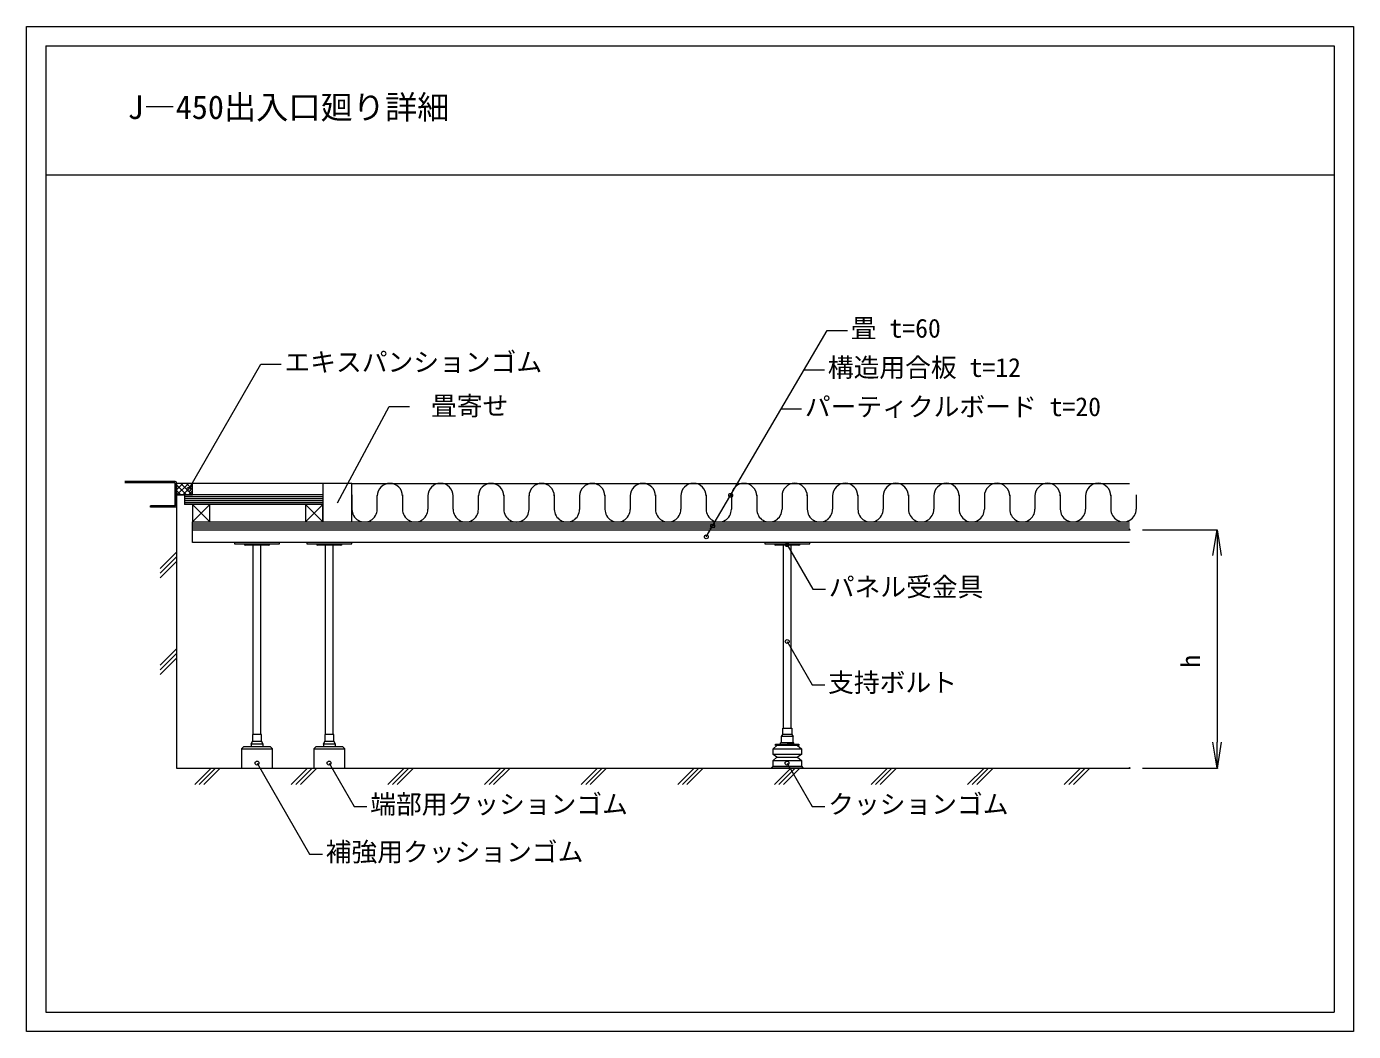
# Model space of a CAD drawing. Units: millimetres, scale not verified. Extents: x -1030 to 1030, y -780 to 780.
import ezdxf
from ezdxf.enums import TextEntityAlignment as Align

# ---------------------------------------------------------------- set-up
doc = ezdxf.new("R2010")
doc.units = ezdxf.units.MM
doc.header["$LTSCALE"] = 2
doc.header["$PDMODE"] = 32
doc.header["$PDSIZE"] = 1.6
for name, color, linetype, lineweight in [('0-0_0', 7, 'Continuous', 18), ('0-1_WAKU', 4, 'Continuous', 18), ('0-4_納まり', 7, 'Continuous', 18), ('0-5_UFG引出線', 7, 'Continuous', 9), ('0-8_UFG納まり', 7, 'Continuous', 18), ('0-9_納まり寸法', 8, 'Continuous', 18), ('0-D_畳', 7, 'Continuous', 18), ('1-2_waku2', 7, 'Continuous', 18)]:
    doc.layers.add(name, color=color, linetype=linetype, lineweight=lineweight)
doc.layers.add('0-6_納まり文字', color=7, linetype='Continuous')
doc.styles.add('ＭＳ ゴシック', font='')
doc.styles.get('ＭＳ ゴシック').set_extended_font_data('MS Gothic')

# ---------------------------------------------------------------- blocks, each defined once
blk = doc.blocks.new('出入口')
at = {"layer": '0-0_0'}
for p, q in [((-2, 3), (-80, 3)), ((-3, 1), (-80, 1)), ((-2, -35), (-2, 0)), ((0, -37), (0, 1)), ((-2, -35), (-40, -35))]:
    blk.add_line(p, q, dxfattribs=at)
blk.add_lwpolyline([(0, -37), (-40, -37), (-40, -35)], dxfattribs=at)
for centre, radius in [((-3, 0), 1), ((-2, 1), 2)]:
    blk.add_arc(centre, radius, 0, 90, dxfattribs=at)
blk = doc.blocks.new('_OPEN')
at = {"layer": '0-0_0', "lineweight": 9}
blk.add_line((0, 0), (-1, 0), dxfattribs=at)
blk.add_lwpolyline([(-1, 0.16667), (0, 0), (-1, -0.16667)], dxfattribs=at)

msp = doc.modelspace()

# ---------------------------------------------------------------- linework, layer by layer
at = {"layer": '0-0_0'}
for p, q in [((141.981, -332.212), (141.981, -322.212)), ((157.981, -319.212), (143.981, -319.212)), ((128.981, -341.212), (172.981, -341.212)), ((140.481, -334.212), (140.481, -332.212)), ((172.981, -350.212), (128.981, -350.212)), ((128.981, -359.212), (172.981, -359.212)), ((128.981, -368.212), (172.981, -368.212)), ((134.981, -354.212), (166.981, -354.212))]:
    msp.add_line(p, q, dxfattribs=at)
for points in [[(157.981, -309.212), (157.981, -319.212), (159.981, -322.212), (141.981, -322.212), (143.981, -319.212), (143.981, -309.212)], [(150.981, -334.212), (168.981, -334.212), (168.981, -336.212), (132.981, -336.212), (132.981, -334.212)]]:
    msp.add_lwpolyline(points, close=True, dxfattribs=at)
for points in [[(150.981, -332.212), (159.981, -332.212), (159.981, -322.212)], [(166.981, -336.212), (172.981, -341.212), (172.981, -350.212), (166.981, -354.212), (172.981, -359.212), (172.981, -368.212), (175.981, -371.212), (125.981, -371.212), (128.981, -368.212), (128.981, -359.212), (134.981, -354.212), (128.981, -350.212), (128.981, -341.212), (134.981, -336.212)], [(161.481, -334.212), (161.481, -332.212), (140.581, -332.212)]]:
    msp.add_lwpolyline(points, dxfattribs=at)
at = {"layer": '0-1_WAKU'}
for p, q in [((-999.962, 749.919), (1000.038, 749.919)), ((-999.962, 749.919), (-999.962, -750.081)), ((1000.038, 749.919), (1000.038, -750.081)), ((-999.962, 549.919), (1000.038, 549.919)), ((-999.962, -750.081), (1000.038, -750.081))]:
    msp.add_line(p, q, dxfattribs=at)
at = {"layer": '0-4_納まり'}
for p, q in [((-569.768, 70.788), (-797.262, 70.788)), ((-569.768, 52.788), (-797.262, 52.788)), ((-784.762, 52.788), (-784.762, 37.788)), ((-569.768, 37.788), (-784.762, 37.788)), ((-772.262, 37.788), (-745.262, 10.788)), ((-745.262, 37.788), (-772.262, 10.788)), ((-596.768, 37.788), (-569.768, 10.788)), ((-569.768, 37.788), (-596.768, 10.788)), ((-772.262, -4.212), (-772.262, 10.788)), ((-772.262, -21.212), (-772.262, -4.212)), ((702.501, -1.212), (818.241, -1.212)), ((144.981, -309.212), (144.981, -25.212)), ((156.981, -309.212), (156.981, -25.212)), ((818.241, -41.212), (818.241, -331.213)), ((702.501, -371.213), (818.241, -371.213))]:
    msp.add_line(p, q, dxfattribs=at)
for points in [[(-569.768, 10.788), (-524.768, 10.788), (-524.768, 70.788), (-569.768, 70.788)], [(-772.262, 10.788), (-745.262, 10.788), (-745.262, 37.788), (-772.262, 37.788)], [(-596.768, 10.788), (-569.768, 10.788), (-569.768, 37.788), (-596.768, 37.788)], [(115.981, -21.212), (115.981, -23.212), (185.981, -23.212), (185.981, -21.212)]]:
    msp.add_lwpolyline(points, close=True, dxfattribs=at)
msp.add_lwpolyline([(168.981, -25.212), (150.981, -25.212), (132.981, -25.212)], dxfattribs=at)
for centre, start, end in [((132.981, -23.212), 180, 270), ((168.981, -23.212), 270, 0)]:
    msp.add_arc(centre, 2, start, end, dxfattribs=at)
for p in [(682.501, -1.212), (682.501, -371.213), (818.241, -371.213)]:
    msp.add_point(p, dxfattribs=at)
at = {"layer": '0-5_UFG引出線'}
for p, q in [((25.387, -12.186), (213.2, 308.125)), ((213.2, 308.125), (244.696, 308.125)), ((177.495, 247.231), (208.991, 247.231)), ((141.79, 186.337), (173.286, 186.337)), ((150.901, -24.453), (190.525, -93.467)), ((190.525, -93.467), (210.525, -93.467)), ((150.981, -174.737), (189.513, -241.85)), ((189.513, -241.85), (209.513, -241.85)), ((-672.124, -363.46), (-590.528, -504.787)), ((-560.303, -363.46), (-521.487, -430.692)), ((150.697, -363.46), (189.513, -430.692)), ((-521.487, -430.692), (-501.487, -430.692)), ((189.513, -430.692), (209.513, -430.692)), ((-590.528, -504.787), (-570.528, -504.787))]:
    msp.add_line(p, q, dxfattribs=at)
for points in [[(-778.068, 61.518), (-666.039, 255.558), (-634.543, 255.558)], [(-547.268, 40.788), (-466.771, 189.94), (-435.275, 189.94)]]:
    msp.add_lwpolyline(points, dxfattribs=at)
for centre in [(-778.068, 61.518), (63.14, 52.201), (35.155, 4.474), (25.387, -12.186), (150.901, -24.487), (150.981, -174.737), (-672.124, -363.46), (-560.303, -363.46), (150.697, -363.46)]:
    msp.add_circle(centre, 3, dxfattribs=at)
at = {"layer": '0-8_UFG納まり'}
for p, q in [((-797.262, 70.788), (-797.262, -371.212)), ((-797.262, 60.895), (-787.369, 70.788)), ((-781.631, 52.788), (-797.262, 68.418)), ((-796.389, 52.788), (-778.389, 70.788)), ((-772.651, 52.788), (-790.651, 70.788)), ((-787.409, 52.788), (-772.262, 67.934)), ((-772.262, 61.379), (-781.671, 70.788)), ((-772.262, 70.359), (-772.691, 70.788)), ((-524.768, 70.788), (682.501, 70.788)), ((-790.612, 52.788), (-797.262, 59.438)), ((-778.428, 52.788), (-772.262, 58.954)), ((-772.262, 10.788), (682.501, 10.788)), ((-797.262, -4.212), (-797.262, -24.212)), ((-772.262, -1.212), (682.501, -1.212)), ((-797.259, -36.215), (-822.659, -61.612)), ((682.501, -21.212), (-772.262, -21.212)), ((-678.262, -319.212), (-678.262, -25.212)), ((-666.262, -319.212), (-666.262, -25.212)), ((-566.019, -319.212), (-566.019, -25.212)), ((-554.019, -319.212), (-554.019, -25.212)), ((-822.659, -68.683), (-797.259, -43.286)), ((-797.259, -50.356), (-822.659, -75.754)), ((-797.259, -186.215), (-822.659, -211.612)), ((-822.659, -218.683), (-797.259, -193.286)), ((-797.259, -200.356), (-822.659, -225.754)), ((-681.262, -334.212), (-679.262, -329.212)), ((-569.019, -334.212), (-567.019, -329.212)), ((-696.262, -341.212), (-648.262, -341.212)), ((-681.262, -334.212), (-681.262, -338.212)), ((-663.262, -334.212), (-663.262, -338.212)), ((-584.019, -341.212), (-536.019, -341.212)), ((-569.019, -334.212), (-569.019, -338.212)), ((-551.019, -334.212), (-551.019, -338.212)), ((-797.262, -371.212), (682.501, -371.212)), ((-743.523, -371.212), (-768.921, -396.612)), ((-761.85, -396.612), (-736.453, -371.212)), ((-729.382, -371.212), (-754.779, -396.612)), ((-593.523, -371.212), (-618.921, -396.612)), ((-611.85, -396.612), (-586.453, -371.212)), ((-579.382, -371.212), (-604.779, -396.612)), ((-443.523, -371.212), (-468.921, -396.612)), ((-461.85, -396.612), (-436.453, -371.212)), ((-429.382, -371.212), (-454.779, -396.612)), ((-293.523, -371.212), (-318.921, -396.612)), ((-311.85, -396.612), (-286.453, -371.212)), ((-279.382, -371.212), (-304.779, -396.612)), ((-143.523, -371.212), (-168.921, -396.612)), ((-161.85, -396.612), (-136.453, -371.212)), ((-129.382, -371.212), (-154.779, -396.612)), ((6.477, -371.212), (-18.921, -396.612)), ((-11.85, -396.612), (13.547, -371.212)), ((20.618, -371.212), (-4.779, -396.612)), ((156.477, -371.212), (131.079, -396.612)), ((138.15, -396.612), (163.547, -371.212)), ((170.618, -371.212), (145.221, -396.612)), ((306.477, -371.212), (281.079, -396.612)), ((288.15, -396.612), (313.547, -371.212)), ((320.618, -371.212), (295.221, -396.612)), ((456.477, -371.212), (431.079, -396.612)), ((438.15, -396.612), (463.547, -371.212)), ((470.618, -371.212), (445.221, -396.612)), ((588.15, -396.612), (613.547, -371.212)), ((620.618, -371.212), (595.221, -396.612))]:
    msp.add_line(p, q, dxfattribs=at)
at = {"layer": '0-8_UFG納まり', "lineweight": 9}
for p, q in [((-569.768, 49.788), (-784.762, 49.788)), ((-569.768, 46.788), (-784.762, 46.788)), ((-569.768, 43.788), (-784.762, 43.788)), ((-569.768, 40.788), (-784.762, 40.788)), ((-772.262, 7.788), (682.501, 7.788)), ((-772.262, 4.788), (682.501, 4.788)), ((-772.262, 1.788), (682.501, 1.788))]:
    msp.add_line(p, q, dxfattribs=at)
at = {"layer": '0-8_UFG納まり'}
for points in [[(-797.262, 70.788), (-797.262, 52.788), (-772.262, 52.788), (-772.262, 70.788)], [(-707.262, -21.212), (-707.262, -23.212), (-637.262, -23.212), (-637.262, -21.212)], [(-595.019, -21.212), (-595.019, -23.212), (-525.019, -23.212), (-525.019, -21.212)], [(-665.262, -329.212), (-665.262, -319.212), (-679.262, -319.212), (-679.262, -329.212)], [(-553.019, -329.212), (-553.019, -319.212), (-567.019, -319.212), (-567.019, -329.212)], [(-648.262, -371.212), (-648.262, -341.212), (-651.262, -338.212), (-693.262, -338.212), (-696.262, -341.212), (-696.262, -371.212)], [(-536.019, -371.212), (-536.019, -341.212), (-539.019, -338.212), (-581.019, -338.212), (-584.019, -341.212), (-584.019, -371.212)]]:
    msp.add_lwpolyline(points, close=True, dxfattribs=at)
for points in [[(-654.262, -25.212), (-672.262, -25.212), (-690.262, -25.212)], [(-542.019, -25.212), (-560.019, -25.212), (-578.019, -25.212)], [(-665.262, -329.212), (-663.262, -334.212), (-681.262, -334.212)], [(-553.019, -329.212), (-551.019, -334.212), (-569.019, -334.212)]]:
    msp.add_lwpolyline(points, dxfattribs=at)
for centre, start, end in [((-690.262, -23.212), 180, 270), ((-654.262, -23.212), 270, 360), ((-578.019, -23.212), 180, 270), ((-542.019, -23.212), 270, 0)]:
    msp.add_arc(centre, 2, start, end, dxfattribs=at)
at = {"layer": '0-9_納まり寸法'}
msp.add_line((606.477, -371.212), (581.079, -396.612), dxfattribs=at)
at = {"layer": '0-D_畳'}
for p, q in [((-524.768, 53.135), (-524.768, 30.444)), ((-485.496, 30.444), (-485.496, 51.717)), ((-446.223, 53.135), (-446.223, 30.444)), ((-406.951, 53.142), (-406.951, 30.451)), ((-367.678, 30.451), (-367.678, 51.724)), ((-328.405, 30.428), (-328.405, 51.701)), ((-289.132, 53.119), (-289.132, 30.428)), ((-249.86, 30.428), (-249.86, 51.701)), ((-210.587, 53.119), (-210.587, 30.428)), ((-171.314, 53.126), (-171.314, 30.435)), ((-132.042, 53.126), (-132.042, 30.435)), ((-92.769, 53.133), (-92.769, 30.442)), ((-53.497, 53.133), (-53.497, 30.442)), ((-14.224, 53.14), (-14.224, 30.449)), ((25.049, 53.141), (25.049, 30.45)), ((64.321, 53.148), (64.321, 30.457)), ((103.594, 53.148), (103.594, 30.457)), ((142.866, 53.155), (142.866, 30.464)), ((182.139, 53.155), (182.139, 30.464)), ((221.412, 53.162), (221.412, 30.471)), ((260.684, 53.163), (260.684, 30.472)), ((299.957, 53.17), (299.957, 30.479)), ((339.23, 53.17), (339.23, 30.479)), ((378.502, 53.177), (378.502, 30.486)), ((417.775, 53.177), (417.775, 30.486)), ((457.047, 53.184), (457.047, 30.493)), ((496.32, 53.185), (496.32, 30.494)), ((535.593, 53.192), (535.593, 30.501)), ((574.865, 53.192), (574.865, 30.501)), ((614.138, 53.199), (614.138, 30.508)), ((653.411, 53.199), (653.411, 30.508)), ((692.683, 53.206), (692.683, 30.515))]:
    msp.add_line(p, q, dxfattribs=at)
for centre, start, end in [((-465.859, 51.16), 0.05106, 179.948), ((-387.314, 51.167), 0.052, 179.94894), ((-308.769, 51.144), 0.05106, 179.948), ((-230.223, 51.144), 0.05106, 179.948), ((-151.678, 51.151), 0.052, 179.94894), ((-73.133, 51.159), 0.052, 179.94894), ((5.412, 51.166), 0.052, 179.94894), ((83.958, 51.173), 0.052, 179.94894), ((162.503, 51.181), 0.052, 179.94894), ((241.048, 51.188), 0.052, 179.94894), ((319.593, 51.195), 0.052, 179.94894), ((398.138, 51.203), 0.052, 179.94894), ((476.684, 51.21), 0.052, 179.94894), ((555.229, 51.217), 0.052, 179.94894), ((633.774, 51.225), 0.052, 179.94894), ((-505.132, 30.433), 179.948, 0.05106), ((-426.587, 30.44), 179.948, 0.05106), ((-348.041, 30.44), 179.94894, 0.052), ((-269.496, 30.417), 179.948, 0.05106), ((-190.951, 30.424), 179.948, 0.05106), ((-112.406, 30.431), 179.948, 0.05106), ((-33.86, 30.439), 179.948, 0.05106), ((44.685, 30.446), 179.948, 0.05106), ((123.23, 30.453), 179.948, 0.05106), ((201.775, 30.461), 179.948, 0.05106), ((280.321, 30.468), 179.948, 0.05106), ((358.866, 30.475), 179.948, 0.05106), ((437.411, 30.483), 179.948, 0.05106), ((515.956, 30.49), 179.948, 0.05106), ((594.501, 30.497), 179.948, 0.05106), ((673.047, 30.505), 179.948, 0.05106)]:
    msp.add_arc(centre, 19.636, start, end, dxfattribs=at)
at = {"layer": '1-2_waku2'}
msp.add_lwpolyline([(-1029.962, 779.919), (1030.038, 779.919), (1030.038, -780.081), (-1029.962, -780.081)], close=True, dxfattribs=at)

# ---------------------------------------------------------------- block references
at = {"layer": '0-4_納まり', "xscale": 40, "yscale": 40}
for p, rotation in [((818.241, -1.212), 90), ((818.241, -371.213), 270)]:
    msp.add_blockref('_OPEN', p, dxfattribs=dict(at, rotation=rotation))
at = {"layer": '0-8_UFG納まり'}
msp.add_blockref('出入口', (-797.262, 70.788), dxfattribs=at)

# ---------------------------------------------------------------- texts
at = {"layer": '0-4_納まり', "style": 'ＭＳ ゴシック'}
msp.add_text('h', height=29.33, rotation=90, dxfattribs=at).set_placement((800.6, -215.503), align=Align.BOTTOM_LEFT)
at = {"layer": '0-6_納まり文字', "style": 'ＭＳ ゴシック'}
for s, height, p in [('J―450出入口廻り詳細', 36.66, (-873.143, 625.372)), ('畳 t=60', 29.33, (249.696, 288.125)), ('エキスパンションゴム', 29.33, (-629.543, 235.558)), ('構造用合板 t=12', 29.33, (213.991, 227.231)), ('畳寄せ', 29.33, (-402.068, 167.627)), ('パーティクルボード t=20', 29.33, (178.286, 166.337)), ('パネル受金具', 29.33, (215.525, -113.467)), ('支持ボルト', 29.33, (214.513, -261.85)), ('端部用クッションゴム', 29.33, (-496.487, -450.692)), ('クッションゴム', 29.33, (214.513, -450.692)), ('補強用クッションゴム', 29.33, (-565.528, -524.787))]:
    msp.add_text(s, height=height, dxfattribs=at).set_placement(p, align=Align.BOTTOM_LEFT)

doc.saveas('drawing.dxf')
